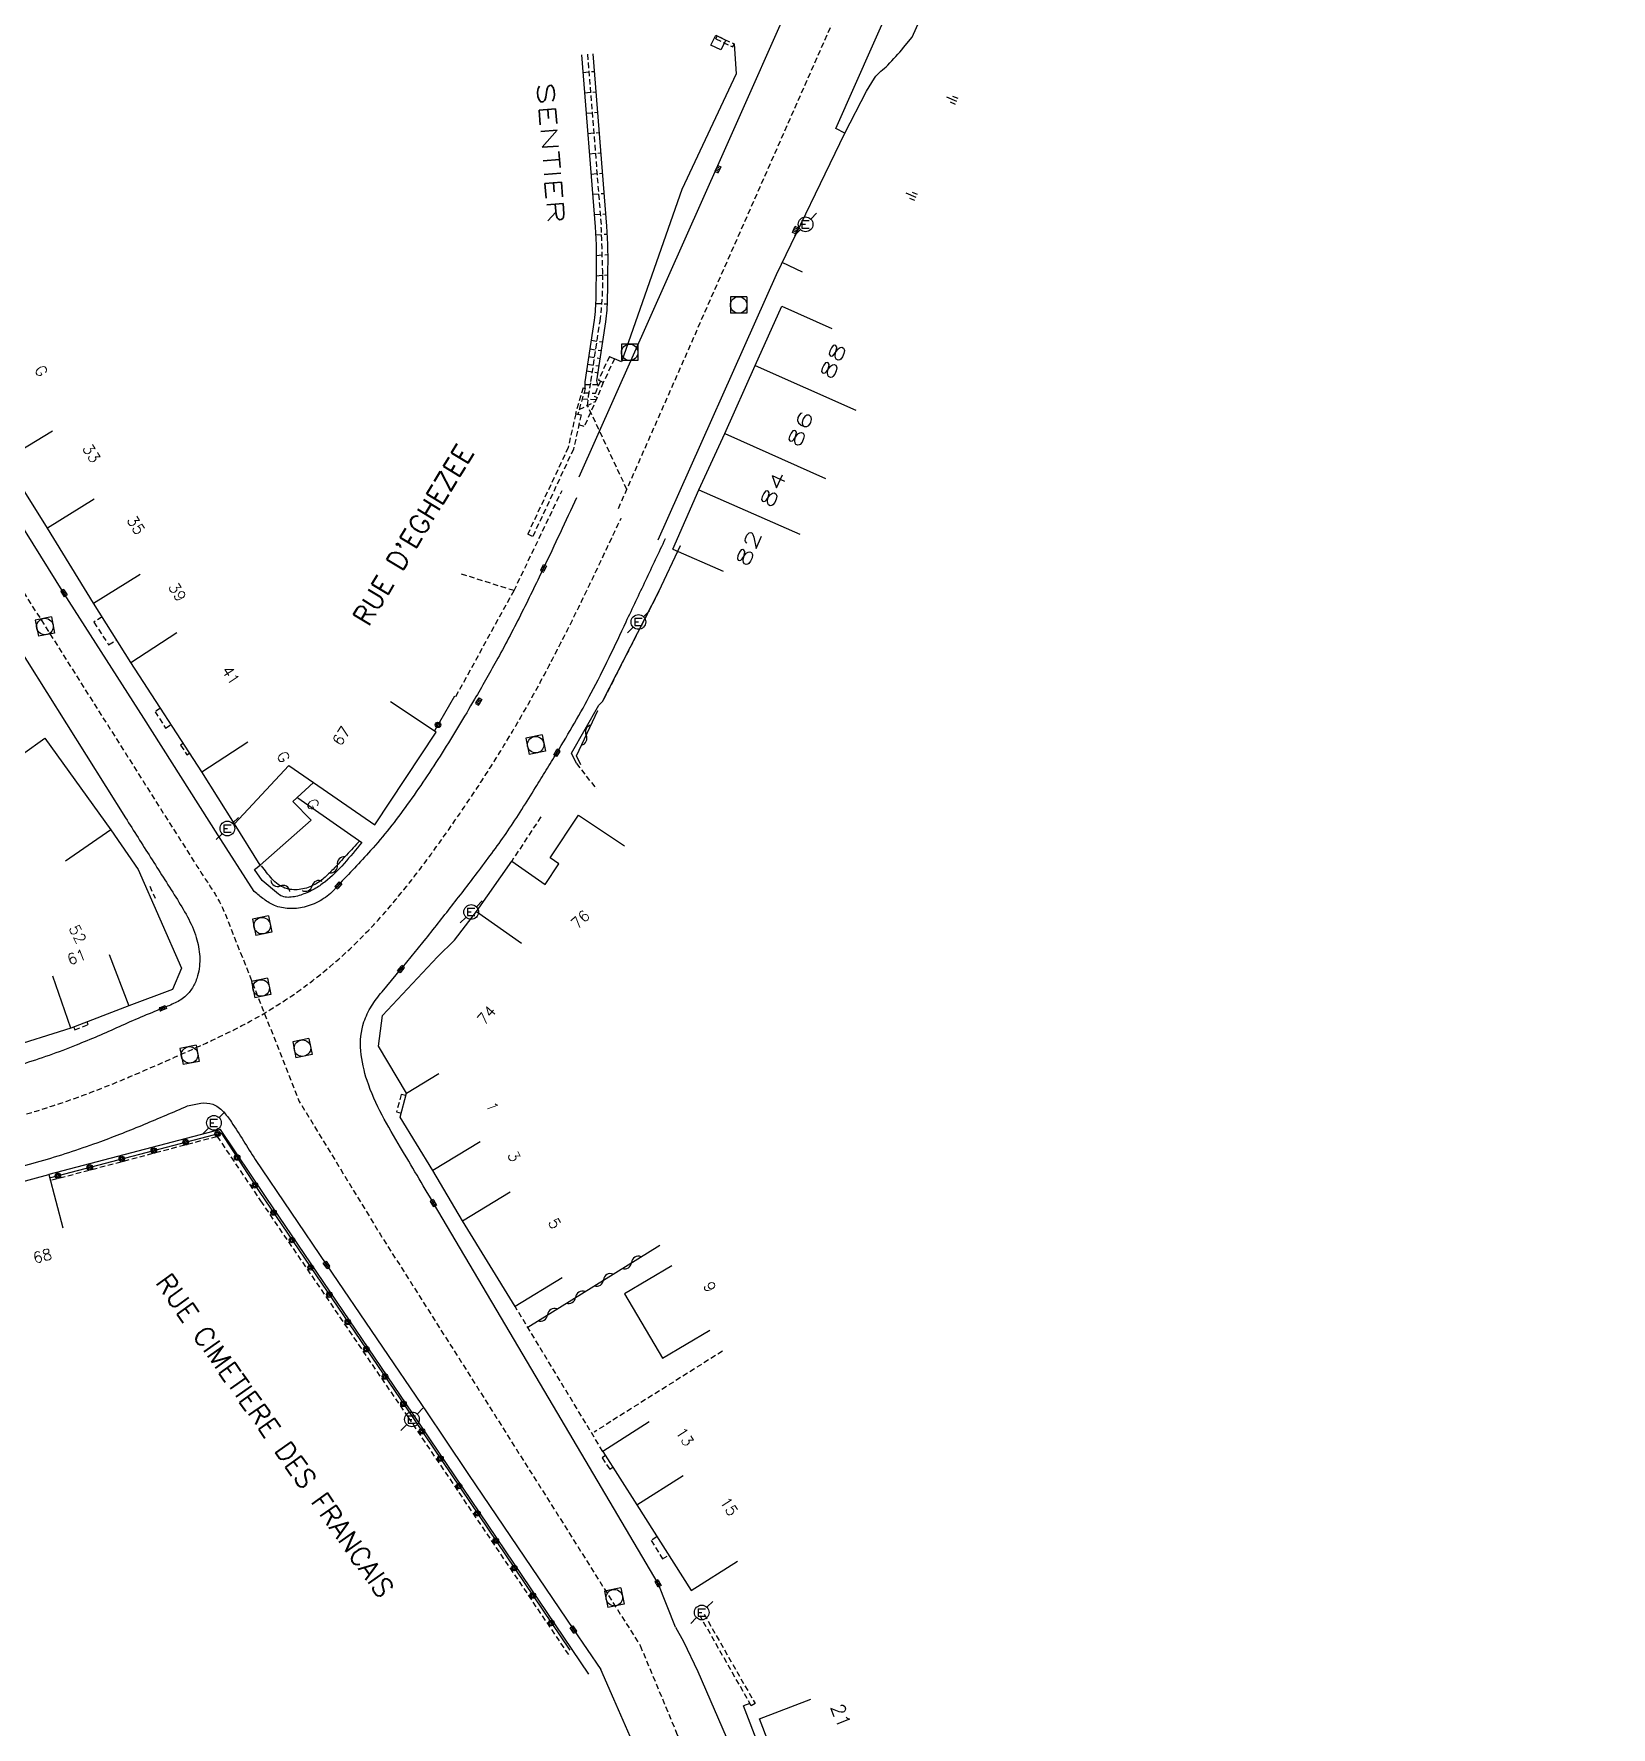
# Model space of a CAD drawing. Header units: millimetres. Extents: x 169000 to 170001, y 126000 to 127001.
# Drawn here: x 169200.6 to 169343.9, y 126663.4 to 126817.2 of the extents above; entities that cross this region are included whole.
import ezdxf
from ezdxf.enums import TextEntityAlignment as Align

# ---------------------------------------------------------------- set-up
doc = ezdxf.new("R2010")
doc.units = ezdxf.units.MM
doc.linetypes.add('DASHED', pattern=[0.75, 0.5, -0.25])
doc.layers.get('0').update_dxf_attribs({"linetype": 'CONTINUOUS'})
for name, color, linetype in [('W0001', 6, 'DASHED'), ('W0008', 7, 'CONTINUOUS'), ('W0100', 7, 'CONTINUOUS'), ('W0105', 7, 'CONTINUOUS'), ('W0112', 1, 'DASHED'), ('W0211', 2, 'CONTINUOUS'), ('W0310', 3, 'CONTINUOUS'), ('W0322', 7, 'CONTINUOUS'), ('W0400', 7, 'CONTINUOUS'), ('W0420', 7, 'CONTINUOUS'), ('W0471', 7, 'CONTINUOUS'), ('W0989', 7, 'CONTINUOUS'), ('W0991', 7, 'CONTINUOUS'), ('W1102', 7, 'CONTINUOUS')]:
    doc.layers.add(name, color=color, linetype=linetype)
doc.styles.get("Standard").update_dxf_attribs({"font": 'romans.shx', "width": 0.85})

# ---------------------------------------------------------------- blocks, each defined once
blk = doc.blocks.new('T400')
for p, q in [((-0.15, 0.3), (0.15, 0.3)), ((-0.15, -0.25), (-0.15, 0.3)), ((-0.15, 0.15), (0.15, 0.15)), ((-0.15, 0), (0.15, 0)), ((0.15, 0.3), (0.15, -0.25)), ((-0.15, -0.15), (0.15, -0.15)), ((-0.15, -0.25), (-0.15, -0.3)), ((-0.15, -0.3), (0.15, -0.3)), ((0.15, -0.3), (0.15, -0.25))]:
    blk.add_line(p, q)
blk = doc.blocks.new('T420')
for p, q in [((0.75, 0.75), (-0.75, 0.75)), ((-0.75, 0.75), (-0.75, -0.75)), ((0.75, 0.75), (0.75, -0.75)), ((0.75, -0.75), (-0.75, -0.75))]:
    blk.add_line(p, q)
blk.add_ellipse((0, 0), major_axis=(-0.53, 0.53), ratio=1, start_param=3.926991, end_param=10.210176)
blk = doc.blocks.new('T471')
for p, q in [((-0.333334, 0.333334), (-0.333334, -0.333334)), ((-0.333334, 0.333334), (0.333334, 0.333334)), ((-0.333334, 0), (0, 0)), ((0.500001, 0.500001), (1.000002, 1.000002)), ((-0.500001, -0.500001), (-1.000002, -1.000002)), ((-0.333334, -0.333334), (0.333334, -0.333334))]:
    blk.add_line(p, q)
blk.add_ellipse((0, 0), major_axis=(0.471405, 0.471405), ratio=1, start_param=5.4977871438, end_param=11.780972451)
blk = doc.blocks.new('t211o')
at = {"color": 0, "linetype": 'Continuous'}
for p, q in [((-0.29, 0.5), (-0.29, 0)), ((0, 1), (0, 0)), ((0.29, 0.5), (0.29, 0))]:
    blk.add_line(p, q, dxfattribs=at)
blk = doc.blocks.new('t112o')
at = {"color": 0, "linetype": 'Continuous'}
for p, q in [((-0.5, 0.5), (0.5, 0.5)), ((-0.5, -0.5), (-0.5, 0.5)), ((0.5, 0.5), (0.5, -0.5)), ((0.5, -0.5), (-0.5, -0.5))]:
    blk.add_line(p, q, dxfattribs=at)
blk = doc.blocks.new('t310o')
at = {"color": 0, "linetype": 'Continuous'}
for centre, start, end in [((-0.5, 0.38), 216.8699, 323.1304), ((0.5, -0.37), 36.8699, 143.1303)]:
    blk.add_arc(centre, 0.625, start, end, dxfattribs=at)
blk = doc.blocks.new('t322o')
at = {"color": 0, "linetype": 'Continuous'}
for radius in [0.25, 0.15]:
    blk.add_circle((0, 0), radius, dxfattribs=at)

msp = doc.modelspace()

# ---------------------------------------------------------------- linework, layer by layer
at = {"layer": 'W0001'}
msp.add_line((169250.91, 126815.36), (169252.16, 126799.72), dxfattribs=at)
for points in [[(169253.72, 126774.11), (169282.42, 126839.21), (169301.69, 126882.71), (169317.47, 126918.37), (169333.82, 126955.18), (169353.82, 127000)], [(169255.7, 126670.84), (169259.01, 126662.89), (169262.41, 126655), (169268.3, 126641.36), (169277.2, 126620.74), (169285.15, 126602.36), (169297.45, 126573.91), (169306.43, 126553.12), (169315.71, 126531.59), (169321.49, 126518.21), (169325.34, 126509.31)]]:
    msp.add_lwpolyline(points, dxfattribs=at)
msp.add_lwpolyline([(169254.49, 126775.84), (169250.92, 126783.46), (169251.01, 126784.3), (169251.23, 126785.66), (169252.05, 126791.14, 0.040914), (169252.3, 126795.43, 0.004881), (169252.16, 126799.72)], format="xyb", dxfattribs=at)
at = {"layer": 'W0001', "flags": 128}
for points in [[(169187.55, 126785.47), (169200.8, 126764.76), (169215.43, 126741.64, 0.0001), (169216.83, 126739.49, -0.047), (169218.02, 126737.25), (169224.73, 126720.27), (169232.07, 126708.22), (169240.71, 126694.61), (169255.7, 126670.84), (169255.7, 126670.84)], [(169000.68, 126755.8), (169027.68, 126749.56), (169052.17, 126743.91), (169080.79, 126737.28), (169108.61, 126730.88), (169129.67, 126726.04, -0.0005), (169133.04, 126725.26, -0.0001), (169136.41, 126724.47, 0.0002), (169139.79, 126723.69, 0.0006), (169143.16, 126722.91), (169158.16, 126719.48, 0.0026), (169162.65, 126718.47, 0.0093), (169167.16, 126717.56, 0.0132), (169171.96, 126716.83, 0.013), (169176.8, 126716.36, 0.0151), (169181.27, 126716.16, 0.0216), (169185.73, 126716.29, 0.0236), (169190.56, 126716.89, 0.0165), (169195.33, 126717.88, 0.0149), (169200.51, 126719.29, 0.0162), (169205.59, 126721, 0.0102), (169209.54, 126722.59, 0.004), (169213.46, 126724.3, 0.0075), (169217.53, 126726.15, 0.0207), (169221.49, 126728.23, 0.0319), (169225.97, 126731.25, 0.0306), (169230.05, 126734.81, 0.0155), (169232.15, 126737.02, 0.0124), (169234.12, 126739.34, 0.0092), (169235.99, 126741.75, 0.0061), (169237.79, 126744.22, 0.0048), (169239.52, 126746.71, 0.0053), (169241.21, 126749.22, 0.0058), (169242.83, 126751.77, 0.0063), (169244.39, 126754.36, 0.01), (169246.97, 126758.97, 0.0071), (169249.39, 126763.68, 0.0043), (169251.7, 126768.44, 0.0014), (169253.96, 126773.23), (169253.96, 126773.23)]]:
    msp.add_lwpolyline(points, format="xyb", dxfattribs=at)
at = {"layer": 'W0008'}
for points in [[(169297.8, 126884.4), (169289.93, 126866.63), (169277.91, 126839.46), (169262.95, 126805.79), (169250.12, 126776.96)], [(169257.33, 126771.26), (169268.07, 126795.35), (169274.3, 126808.21), (169273.47, 126808.61), (169286.92, 126838.96), (169305.91, 126881.8)], [(169249.91, 126750.96), (169249.47, 126751.9), (169251.95, 126756.26), (169252.28, 126756.58), (169257.39, 126766.57), (169259.37, 126770.75), (169259.37, 126770.75)], [(169251.02, 126668.26), (169235.07, 126691.86), (169221.74, 126711.54), (169217.58, 126717.7), (169202, 126713.62), (169202, 126713.62)], [(169258.92, 126672.51), (169259.63, 126671.22), (169260.94, 126668.49), (169265.77, 126657.31), (169277.11, 126630.97), (169297.36, 126584.24), (169309.21, 126556.79), (169313.72, 126546.24)], [(169322.54, 126505.69), (169318.76, 126514.48), (169302.63, 126551.84), (169289.97, 126581.11), (169275.71, 126614.1), (169269.73, 126628.01), (169254.78, 126662.58), (169253.3, 126665.98), (169252.11, 126668.68)]]:
    msp.add_lwpolyline(points, dxfattribs=at)
for points in [[(169274.3, 126808.21), (169276.27, 126812.01), (169276.99, 126813.2, -0.083814), (169277.56, 126813.83, 0.028413), (169278.19, 126814.38, 0.018382), (169279.63, 126815.98), (169280.39, 126816.91), (169284.2, 126825.36), (169291.05, 126840.73), (169308.57, 126880.48)], [(169250.71, 126785.02), (169250.7, 126785.63), (169251.54, 126791.21, 0.03206), (169251.7, 126793.3, 0.002168), (169251.72, 126795.38, 0.023336), (169251.64, 126799.68), (169250.39, 126815.32)], [(169251.89, 126785.23), (169251.76, 126785.7), (169252.57, 126791.06, 0.031572), (169252.74, 126793.21, 0.002472), (169252.76, 126795.37, 0.023336), (169252.68, 126799.76), (169251.42, 126815.4)], [(169249.92, 126775.09, -0.0007), (169248.42, 126771.88, -0.0021), (169246.91, 126768.68, -0.0054), (169244.83, 126764.43, -0.0087), (169242.63, 126760.25, -0.0038), (169241.65, 126758.52, -0.0026), (169240.66, 126756.79, -0.0089), (169237.71, 126751.93, -0.0154), (169234.54, 126747.22, -0.0109), (169232.93, 126745.08, -0.0152), (169231.21, 126743.04, -0.0072), (169229.75, 126741.46, 0.0064), (169228.28, 126739.89, -0.0021), (169228.06, 126739.65, -0.0105), (169227.84, 126739.41, -0.068), (169226.62, 126738.48, -0.0713), (169225.17, 126737.91, -0.0687), (169223.8, 126737.78, -0.0864), (169222.48, 126738.06, -0.0614), (169221.53, 126738.62, -0.0194), (169220.65, 126739.34), (169217.34, 126744.47), (169210.63, 126755.07), (169203.36, 126766.43), (169196.51, 126777.37, 0.0093)], [(169258.92, 126672.51), (169257.32, 126676.48), (169248.51, 126691.42), (169245.07, 126697.24), (169236.92, 126711.03, 0.0001), (169235.43, 126713.56, 0.0008), (169233.93, 126716.09, -0.0137), (169232.25, 126719.02, -0.0426), (169230.9, 126722.15, -0.0579), (169230.33, 126724.85, -0.1011), (169230.61, 126727.49, -0.0594), (169231.3, 126728.92, -0.0335), (169232.25, 126730.21), (169233.97, 126732.27, 0.0026), (169235.03, 126733.56, 0.0019), (169236.09, 126734.86, 0.0037), (169238.59, 126738.03, 0.0035), (169241.05, 126741.22, 0.004), (169242.39, 126743.02, 0.0083), (169243.68, 126744.84, 0.0083), (169244.96, 126746.79, 0.0032), (169246.19, 126748.77, 0.0008), (169247.16, 126750.34, 0.0013), (169248.13, 126751.92, 0.0049), (169249.73, 126754.62, 0.0091), (169251.26, 126757.37, 0.0095), (169252.88, 126760.57, 0.0027), (169254.42, 126763.82, -0.0006), (169256.21, 126767.6, -0.0002), (169258, 126771.38), (169258, 126771.38)], [(169198.24, 126763.1), (169208.95, 126746.03, 0.0012), (169211.23, 126742.42, -0.0011), (169213.52, 126738.81, -0.0169), (169214.57, 126737.04, -0.0493), (169215.38, 126735.15, -0.062), (169215.69, 126733.42, -0.0822), (169215.5, 126731.67, -0.0595), (169215.09, 126730.69, -0.0757), (169214.46, 126729.87, -0.0736), (169213.46, 126729.21, -0.0194), (169212.33, 126728.73, 0.0098), (169208.37, 126727.04, -0.0089), (169204.47, 126725.37, -0.0206), (169199.51, 126723.62, -0.0171)], [(169224.59, 126747.83), (169230.41, 126743.79, -0.0138), (169228.81, 126741.87, -0.0439), (169227.05, 126740.19, -0.0363), (169226.1, 126739.55, -0.0457), (169225, 126739.05, -0.0724), (169223.85, 126738.8, -0.1881), (169222.84, 126739.09), (169221.36, 126740.32), (169220.67, 126741.34), (169221.17, 126741.71), (169221.17, 126741.71)], [(169196.27, 126713.52, 0.0126), (169201.53, 126714.93, 0.0159), (169206.7, 126716.63, 0.0103), (169210.67, 126718.19, 0.0034), (169214.59, 126719.86, -0.0305), (169215.78, 126720.1, -0.1131), (169216.87, 126720.01, -0.1151), (169217.8, 126719.37, -0.0401), (169218.57, 126718.39, -0.0147), (169219.67, 126716.68, 0.0112), (169220.73, 126715), (169227.21, 126705.41), (169236.34, 126691.98), (169237.89, 126689.67), (169240.11, 126686.39), (169249.64, 126672.29), (169252.11, 126668.68), (169252.11, 126668.68)]]:
    msp.add_lwpolyline(points, format="xyb", dxfattribs=at)
at = {"layer": 'W0100'}
for p, q in [((169268.56, 126792.5), (169273.12, 126790.47)), ((169258.67, 126770.42), (169263.25, 126768.42))]:
    msp.add_line(p, q, dxfattribs=at)
for points in [[(169258.67, 126770.42), (169261.03, 126775.81), (169263.39, 126780.91), (169266.15, 126787.11), (169268.56, 126792.5)], [(169226.02, 126749.22), (169224.16, 126747.49), (169225.82, 126745.81), (169221.17, 126741.71), (169218.85, 126745.46), (169215.87, 126750.19), (169209.42, 126760.12), (169206.04, 126765.52), (169201.85, 126772.32), (169197.98, 126778.53), (169192.61, 126787.48), (169196.89, 126790.06), (169196.89, 126790.06)], [(169218.85, 126745.46), (169223.79, 126750.76), (169226.02, 126749.22), (169231.6, 126745.37), (169237.18, 126753.79), (169233.01, 126756.56), (169233.01, 126756.56)], [(169197.57, 126750.34), (169201.63, 126753.25), (169207.61, 126744.93), (169210.1, 126741.34), (169214.05, 126732.38), (169213.21, 126730.44), (169209.26, 126728.93), (169203.98, 126726.91), (169198.02, 126725.05), (169187.23, 126723.18), (169186.06, 126725.88), (169186.06, 126725.88)], [(169248.61, 126704.24), (169244.35, 126701.63), (169239.57, 126709.42), (169236.87, 126714), (169233.9, 126718.84), (169234.46, 126721.02), (169231.93, 126725.27), (169232.29, 126728.06), (169237.29, 126733.39), (169238.82, 126734.92), (169240.83, 126737.52), (169244.03, 126742.09), (169247.06, 126739.97), (169248.32, 126741.84), (169247.51, 126742.39), (169250.11, 126746.26), (169254.26, 126743.47), (169254.26, 126743.47)], [(169198.51, 126707.54), (169197.25, 126712.37), (169202, 126713.62), (169203.27, 126708.78), (169203.27, 126708.78)], [(169258.58, 126705.33), (169254.28, 126702.79), (169257.74, 126696.94), (169262.04, 126699.48), (169262.04, 126699.48)], [(169256.52, 126691.16), (169252.3, 126688.48), (169255.39, 126683.62), (169260.33, 126675.84), (169264.55, 126678.52), (169264.55, 126678.52)], [(169276.73, 126651.48), (169272.06, 126649.71), (169268.22, 126659.78), (169266.54, 126664.19), (169271.2, 126665.98)]]:
    msp.add_lwpolyline(points, dxfattribs=at)
at = {"layer": 'W0105'}
for p in [(169265.67, 126665.59), (169266.55, 126661.6)]:
    msp.add_line(p, (169265.09, 126665.37), dxfattribs=at)
at = {"layer": 'W0112'}
for p, q in [((169262.56, 126816.77), (169262.69, 126817.04)), ((169262.56, 126816.77), (169264.1, 126816.04)), ((169262.69, 126817.04), (169264.23, 126816.31)), ((169264.1, 126816.04), (169264.23, 126816.31)), ((169250.52, 126813.72), (169251.55, 126813.81)), ((169250.66, 126811.87), (169251.7, 126811.95)), ((169250.81, 126810.02), (169251.85, 126810.1)), ((169250.96, 126808.18), (169252, 126808.26)), ((169251.11, 126806.33), (169252.15, 126806.42)), ((169251.26, 126804.49), (169252.29, 126804.57)), ((169251.4, 126802.65), (169252.44, 126802.73)), ((169251.55, 126800.8), (169252.59, 126800.88)), ((169251.69, 126798.96), (169252.73, 126799.04)), ((169251.73, 126797.1), (169252.77, 126797.19)), ((169251.72, 126795.25), (169252.76, 126795.33)), ((169251.68, 126792.74), (169252.72, 126792.7)), ((169251.14, 126788.6), (169252.17, 126788.45)), ((169251.26, 126789.39), (169252.29, 126789.24)), ((169250.93, 126787.22), (169251.96, 126787.06)), ((169251.04, 126787.91), (169252.07, 126787.75)), ((169252.91, 126787.92), (169251.9, 126785.77)), ((169253.36, 126787.71), (169252.35, 126785.56)), ((169252.91, 126787.92), (169253.36, 126787.71)), ((169251.86, 126785.34), (169250.7, 126785.35)), ((169250.84, 126786.6), (169251.87, 126786.44)), ((169252.08, 126785.69), (169251.51, 126784.3)), ((169252.35, 126785.56), (169251.79, 126784.19)), ((169252.35, 126785.56), (169251.9, 126785.77)), ((169250.52, 126785.08), (169249.83, 126782.72)), ((169250.71, 126785.02), (169250.03, 126782.68)), ((169250.15, 126783.1), (169251.63, 126783.84)), ((169251.69, 126783.98), (169250.42, 126784.04)), ((169250.52, 126785.08), (169250.71, 126785.02)), ((169250.59, 126784.63), (169251.62, 126784.58)), ((169251.51, 126784.3), (169251.79, 126784.19)), ((169249.83, 126782.72), (169249.84, 126782.72)), ((169249.84, 126782.72), (169250.33, 126782.61)), ((169245.93, 126771.56), (169245.48, 126771.77)), ((169257.39, 126766.57), (169252.28, 126756.58)), ((169246.68, 126746.11), (169244.03, 126742.09)), ((169211.15, 126739.81), (169211.63, 126738.71)), ((169252.3, 126688.48), (169244.35, 126701.63)), ((169263.17, 126697.58), (169251.51, 126690.23)), ((169265.79, 126665.38), (169261.14, 126673.54))]:
    msp.add_line(p, q, dxfattribs=at)
for points in [[(169251.79, 126784.19), (169250.61, 126781.55), (169250.13, 126781.72)], [(169249.84, 126782.72), (169249.16, 126779.66), (169245.48, 126771.77)], [(169250.33, 126782.61), (169249.64, 126779.5), (169245.93, 126771.56)], [(169244.24, 126766.65), (169248.6, 126775.76)], [(169238.95, 126757.04), (169244.24, 126766.65), (169239.47, 126768.16), (169239.47, 126768.16)], [(169206.84, 126764.26), (169206.08, 126763.79), (169207.42, 126761.73), (169208.14, 126762.17), (169208.14, 126762.17)], [(169212.12, 126755.97), (169211.63, 126755.66), (169212.59, 126754.17), (169213.08, 126754.49), (169213.08, 126754.49)], [(169214.19, 126752.78), (169213.96, 126752.62), (169214.53, 126751.75), (169214.76, 126751.9), (169214.76, 126751.9)], [(169249.91, 126750.96), (169250.8, 126749.81), (169251.71, 126748.65), (169251.71, 126748.65)], [(169204.25, 126727.02), (169204.34, 126726.77), (169205.57, 126727.23), (169205.47, 126727.48), (169205.47, 126727.48)], [(169234.4, 126720.79), (169233.99, 126720.89), (169233.57, 126719.32), (169234, 126719.21), (169234, 126719.21)], [(169202.26, 126713.13), (169217.27, 126717.09), (169221.22, 126711.23), (169234.62, 126691.57), (169249.28, 126669.87), (169249.28, 126669.87)], [(169252.55, 126688.1), (169252.24, 126687.9), (169252.93, 126686.86), (169253.22, 126687.05), (169253.22, 126687.05)], [(169257.22, 126680.73), (169256.7, 126680.4), (169257.73, 126678.71), (169258.28, 126679.06), (169258.28, 126679.06)], [(169261.5, 126673.7), (169266.13, 126665.58), (169265.79, 126665.38)]]:
    msp.add_lwpolyline(points, dxfattribs=at)
at = {"layer": 'W0211'}
msp.add_line((169270.45, 126795.57), (169268.6, 126796.44), dxfattribs=at)
msp.add_lwpolyline([(169264.23, 126816.31), (169264.42, 126813.58), (169259.49, 126803.07), (169253.99, 126787.43), (169253.36, 126787.71)], dxfattribs=at)
at = {"layer": 'W0310'}
msp.add_line((169245.49, 126699.77), (169257.47, 126707.22), dxfattribs=at)
msp.add_lwpolyline([(169250.3, 126750.82), (169249.91, 126751.66), (169251.85, 126755.77), (169251.85, 126755.77)], dxfattribs=at)
msp.add_lwpolyline([(169230.23, 126743.94, -0.0014), (169229.02, 126742.64, -0.0042), (169227.8, 126741.34, -0.0235), (169226.97, 126740.54, -0.0633), (169226.01, 126739.89, -0.0866), (169224.72, 126739.51, -0.112), (169223.43, 126739.64, -0.1182), (169222.27, 126740.45, -0.0331), (169221.31, 126741.66), (169221.31, 126741.66)], format="xyb", dxfattribs=at)
at = {"layer": 'W0322'}
msp.add_line((169238.82, 126757.06), (169237.01, 126753.91), dxfattribs=at)
msp.add_lwpolyline([(169202.18, 126713.34), (169217.64, 126717.41), (169221.09, 126712.09), (169234.41, 126692.49), (169249.31, 126670.42), (169249.31, 126670.42)], dxfattribs=at)
at = {"layer": 'W1102'}
for p, q in [((169266.15, 126787.11), (169275.28, 126783.03)), ((169197.98, 126778.53), (169202.31, 126781.17)), ((169263.39, 126780.91), (169272.52, 126776.83)), ((169206.09, 126774.96), (169201.85, 126772.32)), ((169261.03, 126775.81), (169270.19, 126771.79)), ((169206.04, 126765.52), (169210.29, 126768.16)), ((169209.42, 126760.12), (169213.62, 126762.84)), ((169215.87, 126750.19), (169220.07, 126752.92)), ((169207.61, 126744.93), (169203.5, 126742.08)), ((169240.83, 126737.52), (169244.92, 126734.65)), ((169207.48, 126733.61), (169209.26, 126728.93)), ((169203.98, 126726.91), (169202.35, 126731.64)), ((169234.46, 126721.02), (169237.4, 126722.8)), ((169241.15, 126716.58), (169236.87, 126714)), ((169239.57, 126709.42), (169243.9, 126712.04)), ((169255.39, 126683.62), (169259.61, 126686.3))]:
    msp.add_line(p, q, dxfattribs=at)

# ---------------------------------------------------------------- block references
at = {"layer": 'W0112', "rotation": 63.8457569846718}
msp.add_blockref('t112o', (169262.8, 126816.43), dxfattribs=at)
at = {"layer": 'W0211', "rotation": 67.07875872640564}
for p in [(169284.43, 126811.11), (169280.74, 126802.38)]:
    msp.add_blockref('t211o', p, dxfattribs=at)
at = {"layer": 'W0310'}
for p, rotation in [((169250.8, 126753.53), 64.70420432346275), ((169228.19, 126741.75), 226.4029714517844), ((169223.01, 126739.84), 149.8668547593071), ((169225.9, 126739.84), 204.4054551646192), ((169254.92, 126705.63), 31.87795179926211), ((169252.38, 126704.05), 31.87795179926211), ((169249.83, 126702.46), 31.87795179926211), ((169247.28, 126700.88), 31.87795179926211)]:
    msp.add_blockref('t310o', p, dxfattribs=dict(at, rotation=rotation))
at = {"layer": 'W0322'}
for p, rotation in [((169237.33, 126754.46), 240.2819014737283), ((169217.32, 126717.33), 14.74653707849117), ((169211.52, 126715.8), 14.74653707849117), ((169214.42, 126716.56), 14.74653707849117), ((169205.71, 126714.27), 14.74653707849117), ((169208.61, 126715.04), 14.74653707849117), ((169219.09, 126715.17), 302.9697113738144), ((169202.81, 126713.51), 14.74653707849117), ((169220.72, 126712.65), 302.9697113738144), ((169222.4, 126710.17), 304.2032069684895), ((169224.08, 126707.68), 304.2032069684895), ((169225.77, 126705.2), 304.2032069684895), ((169227.46, 126702.72), 304.2032069684895), ((169229.14, 126700.24), 304.2032069684895), ((169230.83, 126697.76), 304.2032069684895), ((169232.52, 126695.28), 304.2032069684895), ((169234.2, 126692.8), 304.2032069684895), ((169235.88, 126690.31), 304.0131428766774), ((169237.56, 126687.83), 304.0131428766774), ((169239.24, 126685.34), 304.0131428766774), ((169240.92, 126682.85), 304.0131428766774), ((169242.59, 126680.36), 304.0131428766774), ((169244.27, 126677.88), 304.0131428766774), ((169245.95, 126675.39), 304.0131428766774), ((169247.63, 126672.9), 304.0131428766774)]:
    msp.add_blockref('t322o', p, dxfattribs=dict(at, rotation=rotation))
at = {"layer": 'W0400'}
for p, rotation in [((169262.76, 126804.93), 334.9273497694563), ((169269.78, 126799.4), 155.8433960716038), ((169246.91, 126768.68), 334.4186), ((169203.36, 126766.43), 212.6149000000001), ((169241.04, 126756.58), 327.4173), ((169248.13, 126751.92), 148.7823), ((169228.28, 126739.89), 317.9883), ((169233.97, 126732.27), 140.191), ((169212.33, 126728.73), 291.6545), ((169236.92, 126711.03), 210.5793), ((169227.21, 126705.41), 34.21449999999997), ((169257.32, 126676.48), 210.5156000000001), ((169249.64, 126672.29), 34.03369999999998)]:
    msp.add_blockref('T400', p, dxfattribs=dict(at, rotation=rotation))
at = {"layer": 'W0420'}
for p in [(169264.64, 126792.6), (169254.74, 126788.29)]:
    msp.add_blockref('T420', p, dxfattribs=at)
at = {"layer": 'W0420', "rotation": 11.4267}
for p in [(169201.63, 126763.39), (169246.21, 126752.66), (169221.36, 126736.22), (169221.27, 126730.57), (169214.77, 126724.49), (169225.02, 126725.1), (169253.35, 126675.2)]:
    msp.add_blockref('T420', p, dxfattribs=at)
at = {"layer": 'W0471'}
for p in [(169270.72, 126799.92), (169255.54, 126763.81), (169218.2, 126745.05), (169240.35, 126737.47), (169216.98, 126718.32), (169234.97, 126691.39), (169261.29, 126673.85)]:
    msp.add_blockref('T471', p, dxfattribs=at)

# ---------------------------------------------------------------- texts
at = {"layer": 'W0989', "width": 1.6}
msp.add_text('SENTIER', height=1.5, rotation=274.5846, dxfattribs=at).set_placement((169247.58, 126806.41), align=Align.MIDDLE)
at = {"layer": 'W0989'}
for s, rotation, p in [("RUE D'EGHEZEE", 58.7458, (169235.08, 126771.73)), ('RUE CIMETIERE DES FRANCAIS', 305.3322, (169222.52, 126689.92))]:
    msp.add_text(s, height=1.75, rotation=rotation, dxfattribs=at).set_placement(p, align=Align.MIDDLE)
at = {"layer": 'W0991', "width": 1.6}
for s, rotation, p in [('88', 65.9682, (169273.22, 126787.51)), ('86', 65.9502, (169270.25, 126781.34)), ('84', 65.2383, (169267.78, 126775.85)), ('82', 66.3102, (169265.56, 126770.51))]:
    msp.add_text(s, height=1.25, rotation=rotation, dxfattribs=at).set_placement(p, align=Align.MIDDLE)
at = {"layer": 'W0991'}
for s, height, rotation, p in [('G', 1, 300.9856, (169201.3, 126786.61)), ('33', 1, 301.8747, (169205.86, 126779.12)), ('35', 1, 301.7186, (169209.9, 126772.6)), ('39', 1, 302.0164, (169213.67, 126766.53)), ('41', 1, 303.0086, (169218.52, 126758.97)), ('67', 1, 56.4735, (169228.55, 126753.45)), ('G', 1, 302.1789, (169223.29, 126751.55)), ('G', 1, 301.6963, (169225.97, 126747.26)), ('52', 1, 297.1858, (169204.6, 126735.46)), ('76', 1, 43.2684, (169250.27, 126736.79)), ('61', 1, 20.9545, (169204.51, 126733.38)), ('74', 1, 47.9344, (169241.75, 126728.1)), ('1', 1, 288.9844, (169242.28, 126719.79)), ('3', 1, 300.5194, (169244.25, 126715.27)), ('5', 1, 301.4825, (169247.93, 126709.18)), ('68', 1, 14.6966, (169201.4, 126706.23)), ('9', 1, 300.5888, (169262.03, 126703.42)), ('13', 1, 302.4742, (169259.75, 126689.81)), ('15', 1, 302.3576, (169263.77, 126683.48)), ('21', 1.249, 290.9515, (169273.92, 126664.49))]:
    msp.add_text(s, height=height, rotation=rotation, dxfattribs=at).set_placement(p, align=Align.MIDDLE)

doc.saveas('drawing.dxf')
